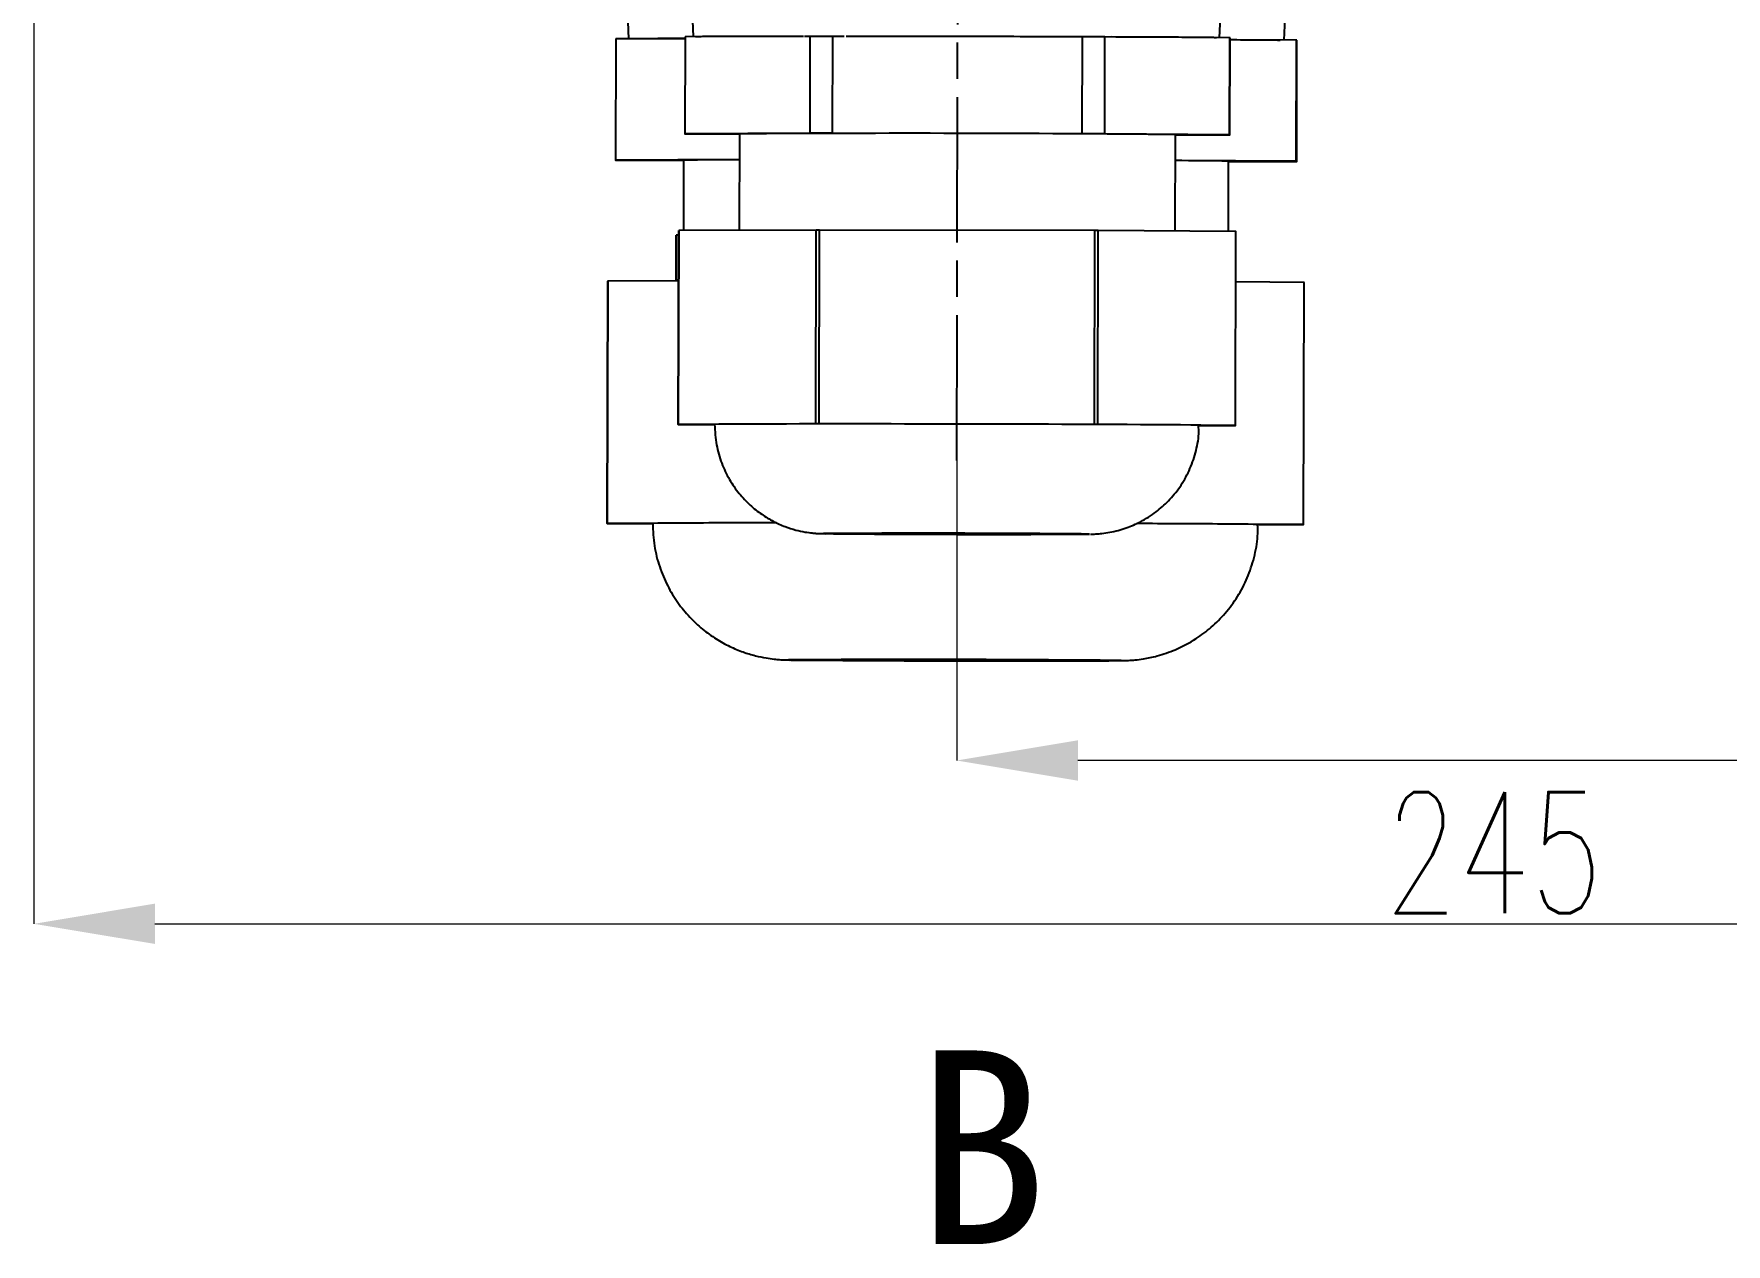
# Model space of a CAD drawing. Header units: millimetres. Extents: x 2271 to 4415, y 823 to 2339.
# Drawn here: x 2696.2 to 2836, y 1884.7 to 1984.7 of the extents above; entities that cross this region are included whole.
import ezdxf

# ---------------------------------------------------------------- set-up
doc = ezdxf.new("R2010")
doc.units = ezdxf.units.MM
doc.linetypes.add('AM_ISO08W050', pattern=[18, 12, -1.5, 3, -1.5])
for name, color, linetype, lineweight in [('AM_7', 4, 'AM_ISO08W050', 25), ('文字', 7, 'Continuous', 13), ('标注', 3, 'Continuous', 13)]:
    doc.layers.add(name, color=color, linetype=linetype, lineweight=lineweight)
doc.styles.add('SLDTEXTSTYLE1', font='txt.shx', dxfattribs={"width": 0.7, "bigfont": 'gbcbig.shx'})
doc.styles.add('STYLE1', font='txt.shx', dxfattribs={"width": 0.8, "height": 3, "bigfont": 'hzdx.shx'})
doc.dimstyles.new('SLDDIMSTYLE12$0', dxfattribs={"dimtxt": 12, "dimasz": 10, "dimexe": 0, "dimexo": 0.0625, "dimgap": 0.875, "dimtad": 1, "dimdec": 1, "dimlfac": 1.8, "dimrnd": 1e-09, "dimzin": 12, "dimdsep": 46, "dimtxsty": 'SLDTEXTSTYLE1', "dimcen": 0.09, "dimdle": 8.16, "dimclrd": 3, "dimclre": 3, "dimadec": 0, "dimazin": 3, "dimtfac": 1, "dimtdec": 1, "dimtofl": 0, "dimtmove": 0, "dimatfit": 3, "dimfxl": 0, "dimfrac": 2, "dimtolj": 1, "dimlwd": 5, "dimlwe": 5, "dimarcsym": 0})

# ---------------------------------------------------------------- blocks, each defined once
blk = doc.blocks.new('*D179')
at = {"layer": 'Defpoints', "color": 0, "transparency": 16777216}
for p in [(2696.21, 2058.79), (2937.34, 1963.29), (2937.34, 1911.16)]:
    blk.add_point(p, dxfattribs=at)
at = {"layer": '标注', "color": 3, "lineweight": 5, "transparency": 16777216}
blk.add_line((2696.21, 2058.72), (2696.21, 1911.16), dxfattribs=at)
at = {"layer": '标注', "color": 3, "linetype": 'Continuous', "lineweight": 5, "transparency": 16777216}
for p, q in [((2937.34, 1963.23), (2937.34, 1911.16)), ((2706.21, 1911.16), (2927.34, 1911.16))]:
    blk.add_line(p, q, dxfattribs=at)
at = {"layer": '标注', "color": 3, "transparency": 16777216}
for points in [[(2706.21, 1912.83), (2706.21, 1909.5), (2696.21, 1911.16)], [(2927.34, 1912.83), (2927.34, 1909.5), (2937.34, 1911.16)]]:
    blk.add_solid(points, dxfattribs=at)
at = {"layer": '标注', "color": 0, "transparency": 16777216, "insert": (2816.77, 1917.04), "char_height": 10, "attachment_point": 5, "style": 'SLDTEXTSTYLE1'}
blk.add_mtext('\\A1;245', dxfattribs=at)
blk = doc.blocks.new('*D195')
at = {"layer": 'Defpoints', "color": 0, "transparency": 16777216}
for p in [(2937.34, 1963.29), (2772.42, 1952.43), (2772.42, 1924.65)]:
    blk.add_point(p, dxfattribs=at)
at = {"layer": '标注', "color": 3, "lineweight": 5, "transparency": 16777216}
blk.add_line((2937.34, 1963.23), (2937.34, 1924.65), dxfattribs=at)
at = {"layer": '标注', "color": 3, "linetype": 'Continuous', "lineweight": 5, "transparency": 16777216}
for p, q in [((2772.42, 1952.37), (2772.42, 1924.65)), ((2927.34, 1924.65), (2782.42, 1924.65))]:
    blk.add_line(p, q, dxfattribs=at)
at = {"layer": '标注', "color": 3, "transparency": 16777216}
for points in [[(2782.42, 1926.32), (2782.42, 1922.98), (2772.42, 1924.65)], [(2927.34, 1926.32), (2927.34, 1922.98), (2937.34, 1924.65)]]:
    blk.add_solid(points, dxfattribs=at)
at = {"layer": '标注', "color": 0, "transparency": 16777216, "insert": (2854.88, 1930.53), "char_height": 10, "attachment_point": 5, "style": 'SLDTEXTSTYLE1'}
blk.add_mtext('\\A1;165', dxfattribs=at)

msp = doc.modelspace()

# ---------------------------------------------------------------- linework, layer by layer
at = {"color": 7, "linetype": 'Continuous', "lineweight": 25}
for p, q in [((2750.232, 1994.41), (2750.649, 1984.415)), ((2794.116, 1984.335), (2794.571, 1994.327)), ((2799.446, 1984.139), (2799.901, 1994.128)), ((2745.021, 1991.362), (2745.319, 1984.241)), ((2749.996, 1976.413), (2750.011, 1984.413)), ((2759.766, 1984.448), (2750.011, 1984.413)), ((2760.318, 1984.45), (2759.835, 1984.448)), ((2760.303, 1976.45), (2760.318, 1984.45)), ((2762.162, 1976.45), (2762.177, 1984.45)), ((2763.109, 1984.448), (2762.177, 1984.45)), ((2781.492, 1984.413), (2763.273, 1984.448)), ((2782.793, 1984.411), (2781.657, 1984.413)), ((2744.258, 1984.233), (2744.239, 1974.233)), ((2744.271, 1974.237), (2744.29, 1984.237)), ((2749.985, 1984.258), (2744.29, 1984.237)), ((2749.985, 1984.41), (2749.97, 1976.41)), ((2782.778, 1976.411), (2782.793, 1984.411)), ((2784.637, 1976.404), (2784.652, 1984.404)), ((2794.959, 1984.329), (2784.652, 1984.404)), ((2794.944, 1976.329), (2794.959, 1984.329)), ((2794.97, 1976.325), (2794.985, 1984.325)), ((2800.476, 1984.132), (2794.985, 1984.172)), ((2800.457, 1974.132), (2800.476, 1984.132)), ((2800.489, 1974.128), (2800.508, 1984.127)), ((2760.303, 1976.45), (2749.996, 1976.413)), ((2749.996, 1976.406), (2754.47, 1976.373)), ((2754.47, 1976.401), (2754.455, 1968.429)), ((2782.778, 1976.411), (2762.162, 1976.45)), ((2794.944, 1976.329), (2784.637, 1976.404)), ((2790.455, 1968.361), (2790.47, 1976.334)), ((2790.47, 1976.306), (2794.944, 1976.322)), ((2754.466, 1974.274), (2744.271, 1974.237)), ((2744.271, 1974.229), (2749.864, 1974.188)), ((2749.864, 1974.223), (2749.853, 1968.413)), ((2800.457, 1974.132), (2790.466, 1974.205)), ((2794.853, 1968.329), (2794.864, 1974.138)), ((2794.864, 1974.103), (2800.457, 1974.123)), ((2749.248, 1968.033), (2749.241, 1964.255)), ((2749.242, 1964.255), (2749.249, 1968.033)), ((2749.454, 1968.034), (2749.249, 1968.033)), ((2749.455, 1968.411), (2749.425, 1952.411)), ((2749.425, 1952.411), (2749.456, 1968.411)), ((2760.813, 1968.452), (2749.456, 1968.411)), ((2760.783, 1952.452), (2760.813, 1968.452)), ((2761.067, 1952.452), (2761.097, 1968.452)), ((2783.813, 1968.409), (2761.097, 1968.452)), ((2783.783, 1952.409), (2783.813, 1968.409)), ((2784.066, 1952.408), (2784.097, 1968.408)), ((2795.454, 1968.325), (2784.097, 1968.408)), ((2795.424, 1952.325), (2795.454, 1968.325)), ((2795.425, 1952.324), (2795.455, 1968.324)), ((2743.558, 1944.235), (2743.596, 1964.235)), ((2743.595, 1964.234), (2743.558, 1944.235)), ((2749.447, 1964.256), (2743.596, 1964.235)), ((2801.094, 1964.127), (2795.447, 1964.168)), ((2801.057, 1944.127), (2801.094, 1964.127)), ((2801.058, 1944.127), (2801.095, 1964.126)), ((2755.104, 1952.432), (2749.425, 1952.411)), ((2749.425, 1952.41), (2752.426, 1952.388)), ((2760.783, 1952.452), (2755.104, 1952.432)), ((2772.425, 1952.431), (2761.067, 1952.452)), ((2783.783, 1952.409), (2772.425, 1952.431)), ((2789.745, 1952.367), (2784.066, 1952.408)), ((2795.424, 1952.325), (2789.745, 1952.367)), ((2792.385, 1952.313), (2795.424, 1952.324)), ((2750.657, 1944.261), (2743.558, 1944.235)), ((2743.558, 1944.234), (2747.308, 1944.206)), ((2757.534, 1944.285), (2750.657, 1944.261)), ((2793.958, 1944.179), (2787.267, 1944.228)), ((2801.057, 1944.127), (2793.958, 1944.179)), ((2797.266, 1944.112), (2801.057, 1944.126)), ((2761.437, 1943.391), (2761.408, 1943.388)), ((2761.408, 1943.388), (2761.55, 1943.382)), ((2758.587, 1932.96), (2758.536, 1932.956))]:
    msp.add_line(p, q, dxfattribs=at)
at = {"color": 7, "linetype": 'Continuous', "lineweight": 25, "flags": 128}
for points in [[(2762.177, 1984.45), (2761.939, 1984.45), (2761.703, 1984.45), (2761.468, 1984.45), (2761.235, 1984.45), (2761.003, 1984.45), (2760.773, 1984.45), (2760.545, 1984.45), (2760.318, 1984.45)], [(2784.652, 1984.404), (2784.425, 1984.405), (2784.197, 1984.406), (2783.967, 1984.407), (2783.735, 1984.408), (2783.502, 1984.408), (2783.267, 1984.409), (2783.031, 1984.41), (2782.793, 1984.411)], [(2749.996, 1976.413), (2749.984, 1976.412), (2749.976, 1976.411), (2749.972, 1976.411), (2749.97, 1976.41), (2749.972, 1976.409), (2749.976, 1976.408), (2749.984, 1976.407), (2749.996, 1976.406)], [(2762.162, 1976.45), (2761.924, 1976.45), (2761.688, 1976.45), (2761.453, 1976.45), (2761.22, 1976.45), (2760.988, 1976.45), (2760.758, 1976.45), (2760.53, 1976.45), (2760.303, 1976.45)], [(2784.637, 1976.404), (2784.41, 1976.405), (2784.182, 1976.406), (2783.952, 1976.407), (2783.72, 1976.408), (2783.487, 1976.408), (2783.252, 1976.409), (2783.016, 1976.41), (2782.778, 1976.411)], [(2794.944, 1976.322), (2794.955, 1976.323), (2794.963, 1976.323), (2794.968, 1976.324), (2794.97, 1976.325), (2794.968, 1976.326), (2794.963, 1976.327), (2794.955, 1976.328), (2794.944, 1976.329)], [(2744.271, 1974.237), (2744.257, 1974.236), (2744.247, 1974.235), (2744.241, 1974.234), (2744.239, 1974.233), (2744.241, 1974.232), (2744.247, 1974.231), (2744.257, 1974.23), (2744.271, 1974.229)], [(2800.457, 1974.123), (2800.471, 1974.124), (2800.481, 1974.125), (2800.487, 1974.126), (2800.489, 1974.128), (2800.487, 1974.129), (2800.481, 1974.13), (2800.471, 1974.131), (2800.457, 1974.132)], [(2761.097, 1968.452), (2761.062, 1968.452), (2761.026, 1968.452), (2760.99, 1968.452), (2760.955, 1968.452), (2760.92, 1968.452), (2760.884, 1968.452), (2760.849, 1968.452), (2760.813, 1968.452)], [(2784.097, 1968.408), (2784.061, 1968.408), (2784.026, 1968.408), (2783.99, 1968.408), (2783.955, 1968.409), (2783.919, 1968.409), (2783.884, 1968.409), (2783.848, 1968.409), (2783.813, 1968.409)], [(2761.067, 1952.452), (2761.032, 1952.452), (2760.996, 1952.452), (2760.96, 1952.452), (2760.925, 1952.452), (2760.889, 1952.452), (2760.854, 1952.452), (2760.819, 1952.452), (2760.783, 1952.452)], [(2784.066, 1952.408), (2784.031, 1952.408), (2783.996, 1952.408), (2783.96, 1952.409), (2783.925, 1952.409), (2783.889, 1952.409), (2783.854, 1952.409), (2783.818, 1952.409), (2783.783, 1952.409)], [(2792.425, 1952.33), (2792.425, 1952.33), (2792.254, 1952.339), (2791.743, 1952.348), (2790.902, 1952.357), (2789.745, 1952.367)], [(2762.191, 1943.387), (2762.375, 1943.38), (2762.923, 1943.374), (2763.813, 1943.366), (2765.013, 1943.359), (2766.481, 1943.353), (2768.164, 1943.346), (2769.999, 1943.341), (2771.922, 1943.336), (2773.862, 1943.333), (2775.75, 1943.331), (2777.516, 1943.33), (2779.099, 1943.331), (2780.439, 1943.333), (2781.489, 1943.336), (2782.211, 1943.34), (2782.579, 1943.345), (2782.579, 1943.352), (2782.211, 1943.358), (2781.489, 1943.365), (2780.439, 1943.372), (2779.099, 1943.379), (2777.517, 1943.386), (2775.75, 1943.392), (2773.862, 1943.397), (2771.922, 1943.401), (2769.999, 1943.403), (2768.164, 1943.405), (2766.481, 1943.405), (2765.013, 1943.404), (2763.813, 1943.401), (2762.923, 1943.397), (2762.375, 1943.393), (2762.191, 1943.387)], [(2783.274, 1943.342), (2783.364, 1943.344), (2783.378, 1943.35)], [(2758.536, 1932.956), (2758.714, 1932.949), (2758.797, 1932.948)], [(2759.515, 1932.955), (2759.699, 1932.948), (2760.244, 1932.94), (2761.137, 1932.932), (2762.35, 1932.924), (2763.849, 1932.916), (2765.59, 1932.909), (2767.524, 1932.902), (2769.596, 1932.896), (2771.744, 1932.892), (2773.909, 1932.888), (2776.026, 1932.885), (2778.036, 1932.884), (2779.881, 1932.884), (2781.507, 1932.886), (2782.868, 1932.888), (2783.924, 1932.892), (2784.646, 1932.897), (2785.012, 1932.903), (2785.012, 1932.91), (2784.646, 1932.918), (2783.924, 1932.925), (2782.868, 1932.933), (2781.507, 1932.941), (2779.881, 1932.949), (2778.036, 1932.956), (2776.026, 1932.962), (2773.909, 1932.967), (2771.744, 1932.972), (2769.596, 1932.975), (2767.525, 1932.977), (2765.59, 1932.977), (2763.849, 1932.977), (2762.35, 1932.975), (2761.137, 1932.971), (2760.245, 1932.967), (2759.699, 1932.961), (2759.515, 1932.955)], [(2785.825, 1932.898), (2785.992, 1932.901), (2785.992, 1932.908), (2785.978, 1932.909)]]:
    msp.add_lwpolyline(points, dxfattribs=at)
at = {"color": 7, "linetype": 'Continuous', "lineweight": 25}
for centre, radius, start, end in [((2896.565, 2081.418), 99, 189.79776, 259.98721), ((2896.823, 2081.75), 98.897, 189.98805, 260.15852), ((2750.008, 1984.333), 0.0802, 88.14259, 106.6726), ((2744.287, 1984.137), 0.1, 88.14259, 106.6726), ((2794.963, 1984.258), 0.0702, 71.77555, 92.98046), ((2800.48, 1984.044), 0.0878, 71.77555, 92.98046), ((2768.285, -250.671), 2227.115, 89.429259, 90.355422), ((2753.869, 1745.368), 228.89, 89.8507, 91.00272), ((2790.135, 1753.063), 221.126, 88.77453, 89.91419), ((2795.454, 1968.324), 0.000516, 268.25223, 91.64011), ((2743.596, 1964.234), 0.000993, 102.03411, 160.71318), ((2801.094, 1964.126), 0.000945, 17.40058, 79.46871), ((2749.425, 1952.411), 0.000516, 88.25223, 271.64011), ((2754.615, 1866.2), 86.233, 89.67516, 91.45567), ((2763.535, -1774.461), 3726.902, 89.863332, 90.12961), ((2767.309, -1774.509), 3726.943, 89.655072, 89.921349), ((2795.424, 1952.324), 0.000516, 268.25223, 91.64011), ((2743.558, 1944.235), 0.000645, 88.25223, 271.64011), ((2750.046, 1836.464), 107.798, 89.6752, 91.45559), ((2758.079, -500.502), 2444.773, 90.014051, 90.173933), ((2777.487, -477.462), 2421.697, 89.610306, 89.76716), ((2794.164, 1836.384), 107.796, 88.32904, 90.10951), ((2801.057, 1944.127), 0.000645, 268.25223, 91.64011), ((2769.714, 508.569), 1434.846, 89.454339, 90.330503), ((2775.521, 3605.168), 1661.844, 269.518311, 270.267301), ((2768.701, 15.729), 1917.258, 89.483696, 90.302264), ((2776.261, 4069.589), 2136.713, 269.531711, 270.256472)]:
    msp.add_arc(centre, radius, start, end, dxfattribs=at)
for points, knots in [([(2880.093, 1983.79), (2879.077, 1983.938), (2875.541, 1984.454), (2869.602, 1985.992), (2861.071, 1988.722), (2851.654, 1992.865), (2841.584, 1998.65), (2835.528, 2003.448), (2832.5, 2005.847)], [0, 0, 0, 0, 0.05795747, 0.20191324, 0.34586886, 0.56391292, 0.78195664, 1, 1, 1, 1]), ([(2759.766, 1984.448), (2758.819, 1984.447), (2756.738, 1984.446), (2754.197, 1984.441), (2752.198, 1984.433), (2751.047, 1984.424), (2750.897, 1984.418), (2750.845, 1984.415)], [0, 0, 0, 0, 0.1912715, 0.4202331, 0.6491947, 0.8781563, 1, 1, 1, 1]), ([(2784.554, 1984.402), (2784.522, 1984.403), (2783.394, 1984.408), (2780.715, 1984.416), (2776.661, 1984.428), (2772.375, 1984.438), (2768.136, 1984.444), (2765.041, 1984.447), (2763.535, 1984.448), (2763.273, 1984.448)], [0, 0, 0, 0, 0.0056372, 0.1964594, 0.3872817, 0.5781039, 0.7689261, 0.9597483, 1, 1, 1, 1]), ([(2749.985, 1984.269), (2749.567, 1984.268), (2748.267, 1984.264), (2746.843, 1984.256), (2745.827, 1984.248), (2745.687, 1984.243), (2745.668, 1984.242)], [0, 0, 0, 0, 0.17997967, 0.56093249, 0.94188532, 1, 1, 1, 1]), ([(2793.878, 1984.336), (2793.834, 1984.338), (2793.686, 1984.345), (2792.563, 1984.357), (2790.568, 1984.373), (2788.096, 1984.387), (2786.099, 1984.396), (2785.234, 1984.399)], [0, 0, 0, 0, 0.102677, 0.3410708, 0.5794646, 0.8178584, 1, 1, 1, 1]), ([(2794.985, 1984.183), (2795.371, 1984.181), (2796.624, 1984.173), (2797.989, 1984.159), (2798.97, 1984.148), (2799.098, 1984.142), (2799.111, 1984.142)], [0, 0, 0, 0, 0.1740032, 0.5643647, 0.9547261, 1, 1, 1, 1]), ([(2752.425, 1952.397), (2752.455, 1951.83), (2752.514, 1950.737), (2752.963, 1949.205), (2753.602, 1947.86), (2754.402, 1946.706), (2755.308, 1945.745), (2756.274, 1944.976), (2757.254, 1944.388), (2758.206, 1943.964), (2759.085, 1943.683), (2759.837, 1943.52), (2760.417, 1943.44), (2760.799, 1943.408), (2761.011, 1943.396), (2761.17, 1943.39), (2761.278, 1943.387), (2761.349, 1943.385), (2761.377, 1943.385)], [0, 0, 0, 0, 0.1133425, 0.2183903, 0.3172287, 0.4104737, 0.4983061, 0.5805998, 0.6569561, 0.7266867, 0.7887391, 0.8413933, 0.8810494, 0.9070619, 0.9248469, 0.9443045, 0.9783428, 1, 1, 1, 1]), ([(2783.463, 1943.344), (2783.504, 1943.345), (2783.588, 1943.346), (2783.744, 1943.35), (2784.021, 1943.364), (2784.47, 1943.402), (2785.296, 1943.522), (2786.385, 1943.812), (2787.677, 1944.373), (2788.855, 1945.121), (2789.948, 1946.092), (2790.877, 1947.226), (2791.645, 1948.566), (2792.164, 1950.051), (2792.426, 1951.33), (2792.394, 1952.095), (2792.385, 1952.33)], [0, 0, 0, 0, 0.0337499, 0.0678468, 0.088896, 0.1183613, 0.1642212, 0.2579726, 0.3440946, 0.4467377, 0.5374057, 0.6370212, 0.7404961, 0.8461457, 0.9529083, 1, 1, 1, 1]), ([(2747.308, 1944.217), (2747.336, 1943.6), (2747.393, 1942.387), (2747.839, 1940.654), (2748.497, 1939.08), (2749.341, 1937.691), (2750.32, 1936.495), (2751.392, 1935.495), (2752.512, 1934.688), (2753.637, 1934.064), (2754.727, 1933.609), (2755.734, 1933.301), (2756.602, 1933.118), (2757.276, 1933.024), (2757.738, 1932.984), (2758.01, 1932.968), (2758.21, 1932.959), (2758.404, 1932.953), (2758.534, 1932.951), (2758.615, 1932.949)], [0, 0, 0, 0, 0.0963058, 0.1893791, 0.2778809, 0.3622221, 0.4425328, 0.5187493, 0.5906334, 0.6577628, 0.7194943, 0.7748731, 0.8222878, 0.8583636, 0.882481, 0.9003796, 0.9185243, 0.948509, 1, 1, 1, 1]), ([(2786.031, 1932.899), (2786.1, 1932.901), (2786.218, 1932.902), (2786.421, 1932.908), (2786.719, 1932.921), (2787.204, 1932.958), (2787.974, 1933.055), (2789.102, 1933.295), (2790.588, 1933.806), (2792.098, 1934.609), (2793.474, 1935.645), (2794.632, 1936.808), (2795.639, 1938.176), (2796.451, 1939.724), (2797.004, 1941.403), (2797.295, 1942.894), (2797.273, 1943.811), (2797.266, 1944.134)], [0, 0, 0, 0, 0.0436283, 0.0757059, 0.0982783, 0.1237154, 0.1613417, 0.2228413, 0.3067761, 0.4096861, 0.4927344, 0.5789681, 0.6690426, 0.7612674, 0.8547308, 0.948872, 1, 1, 1, 1])]:
    msp.add_open_spline(points, degree=3, knots=knots, dxfattribs=at)
at = {"layer": 'AM_7'}
msp.add_line((2772.418, 1949.431), (2772.645, 2055.43), dxfattribs=at)

# ---------------------------------------------------------------- texts
at = {"layer": '文字', "insert": (2774.445, 1892.708), "char_height": 16, "width": 240, "attachment_point": 5, "style": 'STYLE1'}
msp.add_mtext('\\pt176;{\\fSimSun|b0|i0|c134|p2;\\W1;B}', dxfattribs=at)

# ---------------------------------------------------------------- dimensions: what is measured, and where the dimension line sits
at = {"layer": '标注'}
dim = msp.add_linear_dim(base=(2937.344, 1911.164), p1=(2696.206, 2058.786), p2=(2937.344, 1963.291), text='245', dimstyle='SLDDIMSTYLE12$0', override={"dimtxt": 10, "dimtdec": 3, "dimtzin": 0}, dxfattribs=at)
dim.commit()
dim.dimension.update_dxf_attribs({"geometry": '*D179', "text_midpoint": (2816.775, 1911.164), "dimtype": 160})
dim = msp.add_linear_dim(base=(2772.425, 1924.652), p1=(2937.344, 1963.291), p2=(2772.425, 1952.431), text='165', dimstyle='SLDDIMSTYLE12$0', override={"dimtxt": 10, "dimtdec": 3, "dimtzin": 0}, dxfattribs=at)
dim.commit()
dim.dimension.update_dxf_attribs({"geometry": '*D195', "text_midpoint": (2854.884, 1930.527)})

doc.saveas('drawing.dxf')
